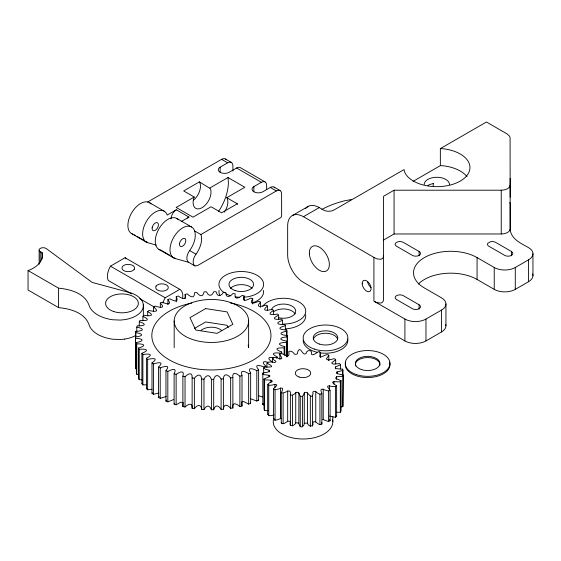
<?xml version="1.0" encoding="UTF-8"?>
<svg xmlns="http://www.w3.org/2000/svg" width="561" height="561" viewBox="0 0 561 561"><rect width="100%" height="100%" fill="white"/><g stroke="black" fill="none" stroke-linecap="round" stroke-linejoin="round"><path stroke-width="0.84" d="M383.542 240.059L394.074 233.979L501.246 233.979L501.246 190.207A8.934 5.161 0 0 0 510.187 185.053M510.187 228.425L510.082 137.459L509.311 135.923L507.207 133.995L486.436 122.003L440.35 148.609L440.35 165.635L413.12 181.35M418.352 284.069A37.229 21.493 0 0 1 477.067 279.462L494.227 289.371A14.895 8.597 0 0 0 515.286 289.371L515.286 267.485L528.588 259.806A14.895 8.597 0 0 0 528.588 247.646C521.379 243.565 511.232 239.203 510.187 229.722M532.95 275.612L532.95 253.726M183.145 403.219L182.886 406.564L185.039 407.041C188.145 404.095 192.718 401.957 192.128 408.331L194.365 408.646C197.135 404.951 201.013 403.569 201.68 409.397L203.973 409.551C206.287 405.07 209.639 404.656 211.392 409.754L213.699 409.733C215.151 404.418 218.65 405.119 221.104 409.39L223.383 409.2C223.755 403.212 227.78 404.811 230.655 408.31L232.871 407.952C231.931 401.48 236.721 403.759 239.884 406.536L242.008 406.017L242.008 375.618C239.582 368.928 245.29 371.501 248.649 373.696L250.641 373.023C246.686 366.396 253.242 368.858 256.805 370.625L258.628 369.811C253.341 363.5 260.318 365.513 264.21 366.985L265.837 366.038C261.363 362.602 263.151 360.337 268.004 362.378M242.008 406.017L241.567 402.679M287.232 356.852L287.274 335.548C279.315 334.854 278.494 332.526 286.916 331.263L286.657 329.938C279.462 329.861 276.538 327.841 285.353 325.717L284.806 324.426C278.403 324.819 273.81 323.409 282.576 320.331L281.748 319.09C276.131 319.819 270.051 319.167 278.628 315.198L277.534 314.027C272.597 315.009 265.648 315.226 273.579 310.394L272.232 309.314C267.863 310.514 260.535 311.586 267.506 306.004L265.928 305.037C262.001 306.446 254.757 308.277 260.507 302.099L258.726 301.25C255.066 302.947 248.488 305.31 252.702 298.747L250.753 298.038C247.296 300.107 241.525 302.702 244.217 295.991L242.128 295.43C238.909 298.052 233.895 300.437 235.199 293.887L232.997 293.487C230.038 296.797 225.845 298.592 225.781 292.463L223.509 292.232C220.978 296.334 217.324 297.239 216.125 291.755L213.825 291.685C211.953 296.601 208.461 296.474 206.399 291.755L204.099 291.86C203.068 297.491 199.485 296.355 196.743 292.477L194.492 292.758C194.744 299.013 190.368 297.035 187.332 293.908L185.158 294.35C186.827 300.962 181.589 298.487 178.321 296.026L176.259 296.622L176.259 301.832M312.757 422.321C316.369 419.621 318.108 426.577 321.853 424.074L321.853 393.675C318.332 384.292 326.46 392.854 330.057 390.239C322.919 381.992 333.5 388.633 336.635 385.905L336.635 416.297L335.415 417.314L329.44 416.038M321.853 424.074L321.748 422.608M290.339 421.648C286.973 419.305 284.792 425.673 281.285 423.092L281.285 392.693C283.382 388.619 283.501 386.655 278.277 389.089C265.402 391.858 283.053 383.766 274.105 384.622C267.317 386.578 265.858 383.745 272.38 381.403C271.307 378.402 257.24 381.81 267.976 377.216C275.774 374.061 257.751 375.898 264.091 372.658C268.621 372.637 272.513 370.407 265.669 369.355C257.709 365.001 276.089 369.04 270.556 365.134C262.899 361.831 271.068 361.41 274.638 362.588C278.137 361.102 273.761 360.702 273.221 359.166C271.314 356.235 277.043 357.483 278.663 358.402C287.765 361.067 272.934 350.366 284.203 354.461C288.382 357.469 289.532 356.053 288.768 351.551C290.85 350.26 293.326 352.224 294.35 354.11C295.906 354.615 298.094 354.356 297.428 352.448C300.689 344.3 301.916 356.333 306.011 353.605C306.453 349.335 313.143 349.566 311.341 354.124C314.132 357.406 321.004 346.396 320.107 354.664C317.863 360.933 327.365 352.091 328.823 355.365L328.823 360.576M281.285 423.092L281.349 422.622M135.545 337.876L135.727 331.341C143.118 331.123 145.544 328.991 136.793 327.091L137.27 325.794C143.875 326.053 148.083 324.553 139.268 321.656L140.033 320.401C145.832 321.053 151.617 320.198 142.929 316.453L143.967 315.261C149.058 316.187 155.839 316.187 147.711 311.558L149.002 310.457C153.497 311.6 160.776 312.47 153.539 307.056L155.06 306.061C159.135 307.4 166.273 309.118 160.32 303.024L162.045 302.148C165.733 303.76 172.634 306.018 167.928 299.525L169.843 298.782C173.293 300.752 179.45 303.312 176.259 296.622M183.195 402.651L180.873 402.139L176.14 404.762L174.113 404.13L174.113 373.731C177.585 367.069 171.371 369.58 167.823 371.452L165.958 370.674C171.014 364.271 163.98 366.403 160.222 367.946L158.539 367.034C164.808 361.116 157.627 362.602 153.455 363.907L151.989 362.876C159.478 357.652 152.276 358.311 147.641 359.398L146.414 358.276C154.71 353.858 148.132 353.64 142.873 354.503L141.905 353.29C150.678 349.776 145.222 348.725 139.233 349.293L138.539 348.023C147.431 345.443 143.56 343.683 136.772 343.858L136.365 342.547C145.026 340.864 143.118 338.648 135.531 338.283L135.425 336.951C143.546 336.081 143.826 333.725 135.545 332.666M174.113 404.13L174.183 403.632M281.285 392.693C285.395 394.138 291.489 386.55 290.346 395.112C295.612 396.157 297.106 387.335 300.268 396.325L300.268 426.725C302.456 427.671 304.328 425.238 304.258 423.253L304.258 392.861C307.905 389.509 311.004 401.599 313.066 393.527C312.112 391.648 313.788 390.968 315.759 391.445C317.168 393.149 319.665 394.909 321.853 393.675M298.929 392.728L298.838 423.814L300.268 426.725M383.542 255.648L383.24 257.359L382.343 258.607L380.926 259.294L376.922 258.873L374.608 257.787L303.452 216.707A22.335 12.896 60 0 0 287.66 225.824L287.66 255.003A22.335 12.896 60 0 0 303.452 282.358L404.909 340.934A14.895 8.597 0 0 0 425.967 340.934L441.577 331.923A14.895 8.597 0 0 0 445.778 324.588M340.976 406.984L342.883 406.606L343.108 374.979L337.028 373.661L336.754 372.097L342.939 370.393L342.624 369.166L335.892 368.633L335.331 367.02L340.485 364.748L339.657 363.605L333.115 364.131L331.684 362.848L335.681 359.629L334.384 358.647L328.395 360.085L326.264 358.998L328.823 355.365M342.883 406.606L343.108 374.979M232.871 407.952L232.871 377.553C231.931 371.087 236.721 373.36 239.884 376.136L242.008 375.618M286.306 356.368L286.643 341.158C278.088 339.685 279.462 337.406 287.232 336.88M194.218 197.023L193.797 198.18A12.658 7.307 -60 0 0 202.065 207.696A12.658 7.307 -60 0 0 210.34 188.629L199.386 181.883L183.685 190.943L194.218 197.023L176.161 207.451L193.005 217.177L211.069 206.75L221.595 212.829L237.289 203.769L237.71 204.435M173.566 399.607L167.823 401.851L165.958 401.066L166.379 400M295.738 392.42L295.738 422.812C294.82 426.367 288.382 426.893 290.332 422.398M223.383 409.2L223.383 378.801C223.755 372.82 227.78 374.411 230.655 377.911L232.871 377.553M284.154 354.896L284.154 347.953L284.771 346.67C275.907 344.321 279.315 342.42 286.306 342.469M307.484 392.7L307.484 423.099C308.101 427.272 314.854 426.914 312.701 422.461M281.145 418.429C279.231 418.815 273.523 422.131 274.041 418.576M166.308 396.508L160.222 398.338L158.539 397.433L159.198 396.403M336.439 412.272L340.317 412.23L340.317 381.838L341.067 380.674L335.611 378.338L336.46 376.768L342.883 376.207M340.317 412.23L341.067 411.073L341.067 380.674M304.258 423.253L307.484 423.099M218.559 211.35L220.683 208.103A37.229 21.493 -60 0 0 228.39 182.164L227.976 177.535L209.919 187.963M213.699 409.733L213.699 379.334C215.136 374.033 218.713 374.685 221.104 378.991L221.104 409.39M284.154 347.953C277.968 347.469 272.863 348.718 281.699 351.999L280.802 353.227C275.367 352.427 269.021 352.862 277.471 357.062L276.307 358.206M158.868 393.107L153.455 394.299L151.989 393.275L152.375 392.833M302.407 426.774L302.407 396.382L303.978 394.334L304.258 392.861M203.973 409.551L203.973 379.152C206.203 374.643 209.73 374.243 211.392 379.355L211.392 409.754M274.006 415.049C272.169 415.449 267.688 416.662 268.123 414.235M152.031 389.257L147.641 389.797L146.414 388.668L146.898 388.254M295.738 422.812L298.929 423.127M174.113 373.731L176.14 374.369C179.457 372.041 184.934 369.503 182.886 376.165L185.039 376.648C188.145 373.696 192.718 371.564 192.128 377.932L194.365 378.247C197.135 374.552 201.013 373.17 201.68 379.005L201.68 409.397M427.882 185.474A12.658 7.307 0 0 1 431.984 183.889L433.534 183.461M146.575 384.755L142.873 384.895L141.905 383.689L142.48 383.317M241.482 402.111L243.776 401.557L248.649 404.095L250.641 403.422L250.641 373.023M147.613 202.044L221.602 159.331A7.447 4.299 -60 0 1 226.16 159.738M265.087 181.918L240.318 167.62A7.447 4.299 -60 0 0 236.602 167.991L229.098 172.325A6.332 3.654 0 0 1 220.143 172.325A6.332 3.654 0 0 1 220.143 167.157L227.647 162.823A7.447 4.299 -60 0 1 232.913 165.86L232.913 171.112M187.598 218.075A7.447 4.299 -60 0 1 188.959 217.079L176.322 209.786L167.164 215.073L166.94 214.337A17.868 10.315 -60 0 0 147.248 220.01A17.868 10.315 -60 0 0 148.244 242.843L156.351 245.115M181.238 221.539L188.959 217.079M224.365 212.142A12.658 7.307 -60 0 0 227.184 198.356L226.763 197.689L244.827 187.262L227.976 177.535M131.47 293.866L108.217 280.444A14.593 8.429 -60 0 1 110.454 266.166L125.047 257.737L179.8 289.35A14.593 8.429 -60 0 1 182.627 298.473M274.869 187.858A7.447 4.299 -60 0 0 270.311 187.451L262.807 191.785A6.332 3.654 0 0 1 253.86 191.785A6.332 3.654 0 0 1 253.86 186.617L261.363 182.29A7.447 4.299 -60 0 1 266.629 185.326L266.629 189.702M175.621 258.649A17.868 10.315 -60 0 1 174.625 235.816A17.868 10.315 -60 0 1 194.316 230.143L194.541 230.88L200.859 234.526L276.356 190.943A7.447 4.299 -60 0 1 281.622 193.98L281.622 215.866A1.487 0.863 -60 0 1 280.57 217.689L197.591 265.556L194.912 265.928L188.594 262.282L175.621 258.649L174.148 257.801M292.281 215.599L308.08 206.476M303.452 216.707L319.244 207.584L323.459 210.017A7.447 4.299 0 0 0 333.991 210.017L404.046 169.569L404.334 171.273A33.134 19.13 0 0 0 438.997 186.631A33.134 19.13 0 0 0 469.894 168.791A33.134 19.13 0 0 0 443.295 148.777L440.35 148.609M162.971 302.933A14.593 8.429 -60 0 1 165.207 297.779L179.8 289.35M501.246 190.207L394.074 190.207L383.542 196.287L383.542 299.42L383.24 301.131L382.343 302.372L380.926 303.066L376.922 302.638L374.608 301.559M194.457 328.437L205.663 321.965L227.093 325.282L228.173 327.603M373.914 257.387L373.914 301.159L404.909 319.048A14.895 8.597 0 0 0 425.967 319.048L441.577 310.037A14.895 8.597 0 0 0 441.577 297.884L424.418 287.975A37.229 21.493 0 0 1 424.418 257.583A37.229 21.493 0 0 1 477.067 257.583L494.227 267.485A14.895 8.597 0 0 0 515.286 267.485M515.286 289.371L528.588 281.692A14.895 8.688 -0.6 0 0 532.698 273.929M268.046 410.631C266.777 410.785 262.913 410.561 264.624 408.892M322.666 419.432L328.473 421.535L330.092 420.729L330.092 390.33M250.942 398.892L256.805 401.024L258.628 400.21L258.628 369.811M124.682 339.096L120.327 339.545L112.614 339.202A31.374 18.113 0 0 1 88.996 324.581C84.599 312.582 70.104 308.676 58.582 307.624L28.05 289.995L28.05 270.542C35.483 268.109 44.557 261.216 41.963 252.373L40.203 251.791L39.13 250.704M262.955 403.387L262.857 404.67L264.701 405.133M351.459 199.527L344.447 200.824A76.92 44.41 0 0 0 321.888 209.442M221.104 378.991L223.383 378.801M340.317 381.838C335.085 381.901 328.213 380.47 336.565 385.821M211.392 379.355L213.699 379.334M300.268 396.325L302.407 396.382M142.066 379.818L139.233 379.692L138.539 378.416L138.539 348.023M440.35 165.635L443.295 165.804A33.134 19.13 0 0 1 467.011 176.666M201.68 379.005L203.973 379.152M28.05 270.542L58.582 288.172C70.104 289.224 84.599 293.13 88.996 305.128A31.374 18.113 0 0 0 112.614 319.749L120.327 320.086L124.682 319.644A25.378 14.649 0 0 0 143.343 306.797C144.058 299.209 136.302 294.455 129.928 292.653L92.179 282.421L45.939 248.327L44.235 247.759L42.068 247.759L40.21 248.383L39.13 249.463L39.13 264.238M138.616 374.496L136.772 374.25L136.365 372.939L136.365 342.547M273.495 357.967C267.899 356.256 267.148 358.949 272.155 361.768M135.425 336.951L135.425 367.35L135.531 368.682L136.337 368.858M262.45 396.964L258.383 395.638M511.422 251.475L495.629 242.359A4.769 2.749 0 0 0 490.433 241.763L487.86 243.25A4.769 2.749 0 0 0 488.89 246.251L504.683 255.367A4.769 2.749 0 0 0 509.879 255.963L510.699 255.711A4.769 2.749 0 0 0 511.422 251.475L511.422 255.767M419.095 251.475L403.303 242.359A4.769 2.749 0 0 0 396.564 242.359A4.769 2.749 0 0 0 396.564 246.251L412.356 255.367A4.769 2.749 0 0 0 417.552 255.963L418.373 255.711A4.769 2.749 0 0 0 419.095 251.475L419.095 255.767M274.034 187.086L280.079 190.572M225.326 158.966L231.37 162.452M221.602 159.331L227.647 162.823M236.602 167.991L261.363 182.29M270.311 187.451L276.356 190.943M419.095 304.777L403.303 295.661A4.769 2.749 0 0 0 396.564 295.661A4.769 2.749 0 0 0 396.564 299.553L412.356 308.669A4.769 2.749 0 0 0 417.552 309.265L418.373 309.013A4.769 2.749 0 0 0 419.095 304.777L419.095 309.069M226.763 197.689L237.289 203.769M149.457 202.675L164.198 211.181M176.834 218.481L191.574 226.988M194.541 230.88L195.032 232.464A17.868 10.315 -60 0 1 189.66 250.543L195.978 254.189A8.948 5.175 -59.9 0 0 194.912 265.928M134.24 234.757L135.713 235.606M137.186 236.462L144.556 240.718M146.028 241.567L147.508 242.415M169.724 255.248L160.881 250.136A17.868 10.315 -60 0 1 158.966 228.797A17.868 10.315 -60 0 1 178.405 219.786M171.196 256.096L172.669 256.945M131.583 233.621L146.33 242.135M158.966 249.428L173.707 257.941M110.454 266.166L165.207 297.779M139.717 298.627L154.717 307.288M221.539 330.352L220.017 329.279A12.286 7.09 0 0 0 201.111 330.352M336.249 415.883L336.635 416.297M199.386 181.883L199.807 182.549A12.658 7.307 -60 0 1 193.286 200.41M329.545 419.607L330.092 420.729M258.425 399.727L258.628 400.21M509.788 202.353L510.187 203.804L510.187 230.276M200.859 234.526L201.35 236.111A17.868 10.315 -60 0 1 195.978 254.189M248.165 345.064L248.628 347.715L248.628 320.969A37.229 21.493 0 0 0 192.788 302.358A37.229 21.493 0 0 0 192.788 339.58A37.229 21.493 0 0 0 248.628 320.969M250.543 402.924L250.641 403.422M433.239 183.671L433.239 186.203M528.588 259.806L528.588 281.692M510.187 178.349L510.187 197.199M494.227 267.485L494.227 289.371M477.067 257.583L477.067 279.462M445.939 303.964L445.939 325.843M441.577 310.037L441.577 331.923M425.967 319.048L425.967 340.934M404.909 319.048L404.909 340.934M394.074 190.207L394.074 233.979M342.939 370.393L342.939 374.734M342.624 369.166L342.624 375.246M340.485 364.748L340.485 369.089M337.07 371.824L337.07 373.556M336.579 376.754L336.579 379.355M335.681 359.629L335.681 363.977M335.422 366.978L335.422 368.71M335.415 386.922L335.415 417.314M333.984 381.459L333.984 384.061M332.806 416.809L332.806 421.802M329.44 385.645L329.44 389.986M328.473 391.136L328.473 421.535M323.234 389.046L323.234 419.439M320.345 352.224L320.345 357.434M319.931 394.229L319.931 424.628M315.759 391.445L315.759 421.844M312.428 395.736L312.428 426.136M310.331 395.996L310.331 426.388M292.428 395.561L292.428 425.96M290.381 395.203L290.381 425.603M287.674 390.772L287.674 421.164M287.274 335.548L287.274 355.52M286.916 331.263L286.916 335.604M286.657 329.938L286.657 336.018M286.643 341.158L286.643 356.789M285.353 325.717L285.353 330.057M284.771 346.67L284.771 355.351M283.116 393.338L283.116 423.73M282.576 320.331L282.576 324.672M281.699 351.999L281.699 353.739M280.577 388.009L280.577 418.408M279.883 354.18L279.883 359.391M278.628 315.198L278.628 319.539M275.051 389.846L275.051 420.245M274.89 384.32L274.89 387.798M273.579 310.394L273.579 314.735M273.558 388.962L273.558 419.362M272.436 358.1L272.436 362.441M270.97 379.93L270.97 382.539M269.287 370.183L269.287 371.915M269.063 375.12L269.063 376.859M268.747 385.309L268.747 415.701M267.674 384.236L267.674 414.628M267.506 306.004L267.506 310.345M266.903 362.967L266.903 367.308M264.596 380.007L264.596 410.4M264.021 378.815L264.021 409.207M263.649 368.472L263.649 373.682M262.814 373.037L262.857 404.67M260.507 302.099L260.507 307.309M256.805 370.625L256.805 401.024M253.86 186.617L253.86 191.771M252.702 298.747L252.702 303.957M248.649 373.696L248.649 404.095M244.217 295.991L244.217 300.331M239.884 376.136L239.884 406.536M230.655 377.911L230.655 408.31M220.143 167.157L220.143 172.304M194.365 378.247L194.365 408.646M192.128 377.932L192.128 408.331M185.158 294.35L185.158 298.69M185.039 376.648L185.039 407.041M182.886 376.165L182.886 406.564M176.14 374.369L176.14 404.762M174.176 320.969L174.176 347.715M167.928 299.525L167.928 304.735M167.823 371.452L167.823 401.851M165.958 370.674L165.958 401.066M160.32 303.024L160.32 307.372M160.222 367.946L160.222 398.338M158.539 367.034L158.539 397.433M153.539 307.056L153.539 311.404M153.455 363.907L153.455 394.299M151.989 362.876L151.989 393.275M147.711 311.558L147.711 315.899M147.641 359.398L147.641 389.797M146.414 358.276L146.414 388.668M143.343 304.251L143.35 316.102M142.929 316.453L142.929 320.794M142.873 354.503L142.873 384.895M141.905 353.29L141.905 383.689M139.268 321.656L139.268 326.004M139.233 349.293L139.233 379.692M136.793 327.091L136.793 331.432M136.772 343.858L136.772 374.25M135.727 331.341L135.727 337.413M135.531 338.283L135.531 368.682M58.582 288.172L58.582 307.624M41.963 252.373L41.963 259.14M40.203 251.791L40.203 261.938M171.056 218.902A7.447 4.299 -60 0 1 176.322 209.786M188.594 262.282A8.948 5.175 -59.9 0 1 189.66 250.55M132.831 234.161A17.868 10.315 -60 0 1 131.884 212.486A17.868 10.315 -60 0 1 151.028 203.98M389.544 362.147A22.335 12.896 0 0 1 367.637 377.553A22.335 12.896 0 0 1 345.723 362.147M355.351 364.657A12.286 7.09 0 0 1 368.24 357.574A12.286 7.09 0 0 1 379.86 365.358M355.583 366.045A12.286 7.09 0 0 1 355.408 365.358M347.743 339.075A22.335 12.896 0 0 1 319.735 352.799M316.965 352.259A22.335 12.896 0 0 1 303.178 340.345M313.29 339.65A12.286 7.09 0 0 1 325.513 333.248A12.286 7.09 0 0 1 337.743 339.65M262.758 306.229A22.335 12.896 0 0 1 289.174 298.704A22.335 12.896 0 0 1 305.542 312.849A22.335 12.896 0 0 1 283.396 324.062M271.349 309.777A12.286 7.09 0 0 1 286.573 304.307A12.286 7.09 0 0 1 295.03 313.445A12.286 7.09 0 0 1 278.698 317.715M305.626 314.763A22.335 12.896 0 0 1 285.584 328.858M273.901 311.523A12.286 7.09 0 0 1 285.794 309.069A12.286 7.09 0 0 1 295.156 313.964M136.028 335.317A25.35 14.635 0 0 1 124.682 339.096M224.014 292.597A22.335 12.896 0 0 1 230.746 273.039A22.335 12.896 0 0 1 262.653 280.668A22.335 12.896 0 0 1 243.467 297.246M239.091 297.246A22.335 12.896 0 0 1 235.494 296.867M230.746 295.787A22.335 12.896 0 0 1 226.006 293.824M263.509 290.444A22.335 12.896 0 0 1 252.443 302.877M219.905 295.451A22.335 12.896 0 0 1 219.049 290.444M230.445 288.368A12.286 7.09 0 0 1 241.279 284.616A12.286 7.09 0 0 1 252.113 288.368M371.024 287.534A6.332 3.654 60 0 1 367.504 281.44M305.703 208.622A22.335 12.896 60 0 1 306.117 208.11M306.558 207.633A22.335 12.896 60 0 1 319.244 207.584M424.172 184.562A12.658 7.307 0 0 1 436.83 177.255A12.658 7.307 0 0 1 449.487 184.562M510.187 228.825A8.934 5.161 0 0 1 501.246 233.979M230.283 302.94A59.564 34.389 0 0 1 259.659 355.716A59.564 34.389 0 0 1 163.644 356.109A59.564 34.389 0 0 1 191.729 303.094M332.484 419.277A29.782 17.195 0 0 1 303.753 438.99A29.782 17.195 0 0 1 273.382 420.119M125.047 257.737A14.593 8.429 -60 0 1 126.33 258.803M152.164 227.738L152.164 229.161A4.467 2.581 -60 0 0 155.264 230.305A4.467 2.581 -60 0 0 158.363 225.585L158.363 224.162A4.467 2.581 -60 0 0 155.264 223.012A4.467 2.581 -60 0 0 152.164 227.738M179.541 243.544L179.541 244.968A4.467 2.581 -60 0 0 182.641 246.111A4.467 2.581 -60 0 0 185.74 241.391L185.74 239.968A4.467 2.581 -60 0 0 182.641 238.818A4.467 2.581 -60 0 0 179.541 243.544M134.191 269.28L134.121 269.427A6.332 3.654 0 0 1 130.692 271.398L129.507 271.608A6.332 3.654 0 0 1 122.067 267.309L122.424 266.629A6.332 3.654 0 0 1 125.846 264.652L127.038 264.441A6.332 3.654 0 0 1 134.479 268.74L134.191 269.28M156.133 286.096L155.776 286.776A6.332 3.654 0 0 0 163.216 291.075L164.401 290.864A6.332 3.654 0 0 0 167.83 288.887L168.188 288.207A6.332 3.654 0 0 0 160.748 283.908L159.562 284.118A6.332 3.654 0 0 0 156.133 286.089M205.663 308.599L189.976 317.652L195.719 330.029L217.149 333.346L232.836 324.286L227.093 311.909L205.663 308.599M356.466 374.615A22.335 12.896 0 0 0 389.972 363.444A22.335 12.896 0 0 0 356.466 352.273A22.335 12.896 0 0 0 356.466 374.615M361.494 369.587A12.286 7.09 0 0 0 379.916 363.444A12.286 7.09 0 0 0 361.494 357.301A12.286 7.09 0 0 0 361.494 369.587M314.349 349.082A22.335 12.896 0 0 0 347.855 337.911A22.335 12.896 0 0 0 314.349 326.74A22.335 12.896 0 0 0 314.349 349.082M319.37 344.054A12.286 7.09 0 0 0 337.799 337.911A12.286 7.09 0 0 0 319.37 331.768A12.286 7.09 0 0 0 319.37 344.054M113.785 311.558A16.374 9.453 0 0 0 138.343 303.375A16.374 9.453 0 0 0 113.785 295.191A16.374 9.453 0 0 0 113.785 311.558M235.136 290.556A12.286 7.09 0 0 0 253.565 284.413A12.286 7.09 0 0 0 235.136 278.27A12.286 7.09 0 0 0 235.136 290.556M362.168 283.768A6.332 3.654 60 0 0 369.117 291.741A6.332 3.654 60 0 0 368.612 282.52A6.332 3.654 60 0 0 362.168 283.768M309.363 253.705A14.144 8.17 60 0 0 324.903 271.524A14.144 8.17 60 0 0 323.774 250.907A14.144 8.17 60 0 0 309.363 253.705M299.146 377.041A7.742 4.474 0 0 0 310.766 373.17A7.742 4.474 0 0 0 299.146 369.299A7.742 4.474 0 0 0 299.146 377.041"/></g></svg>
